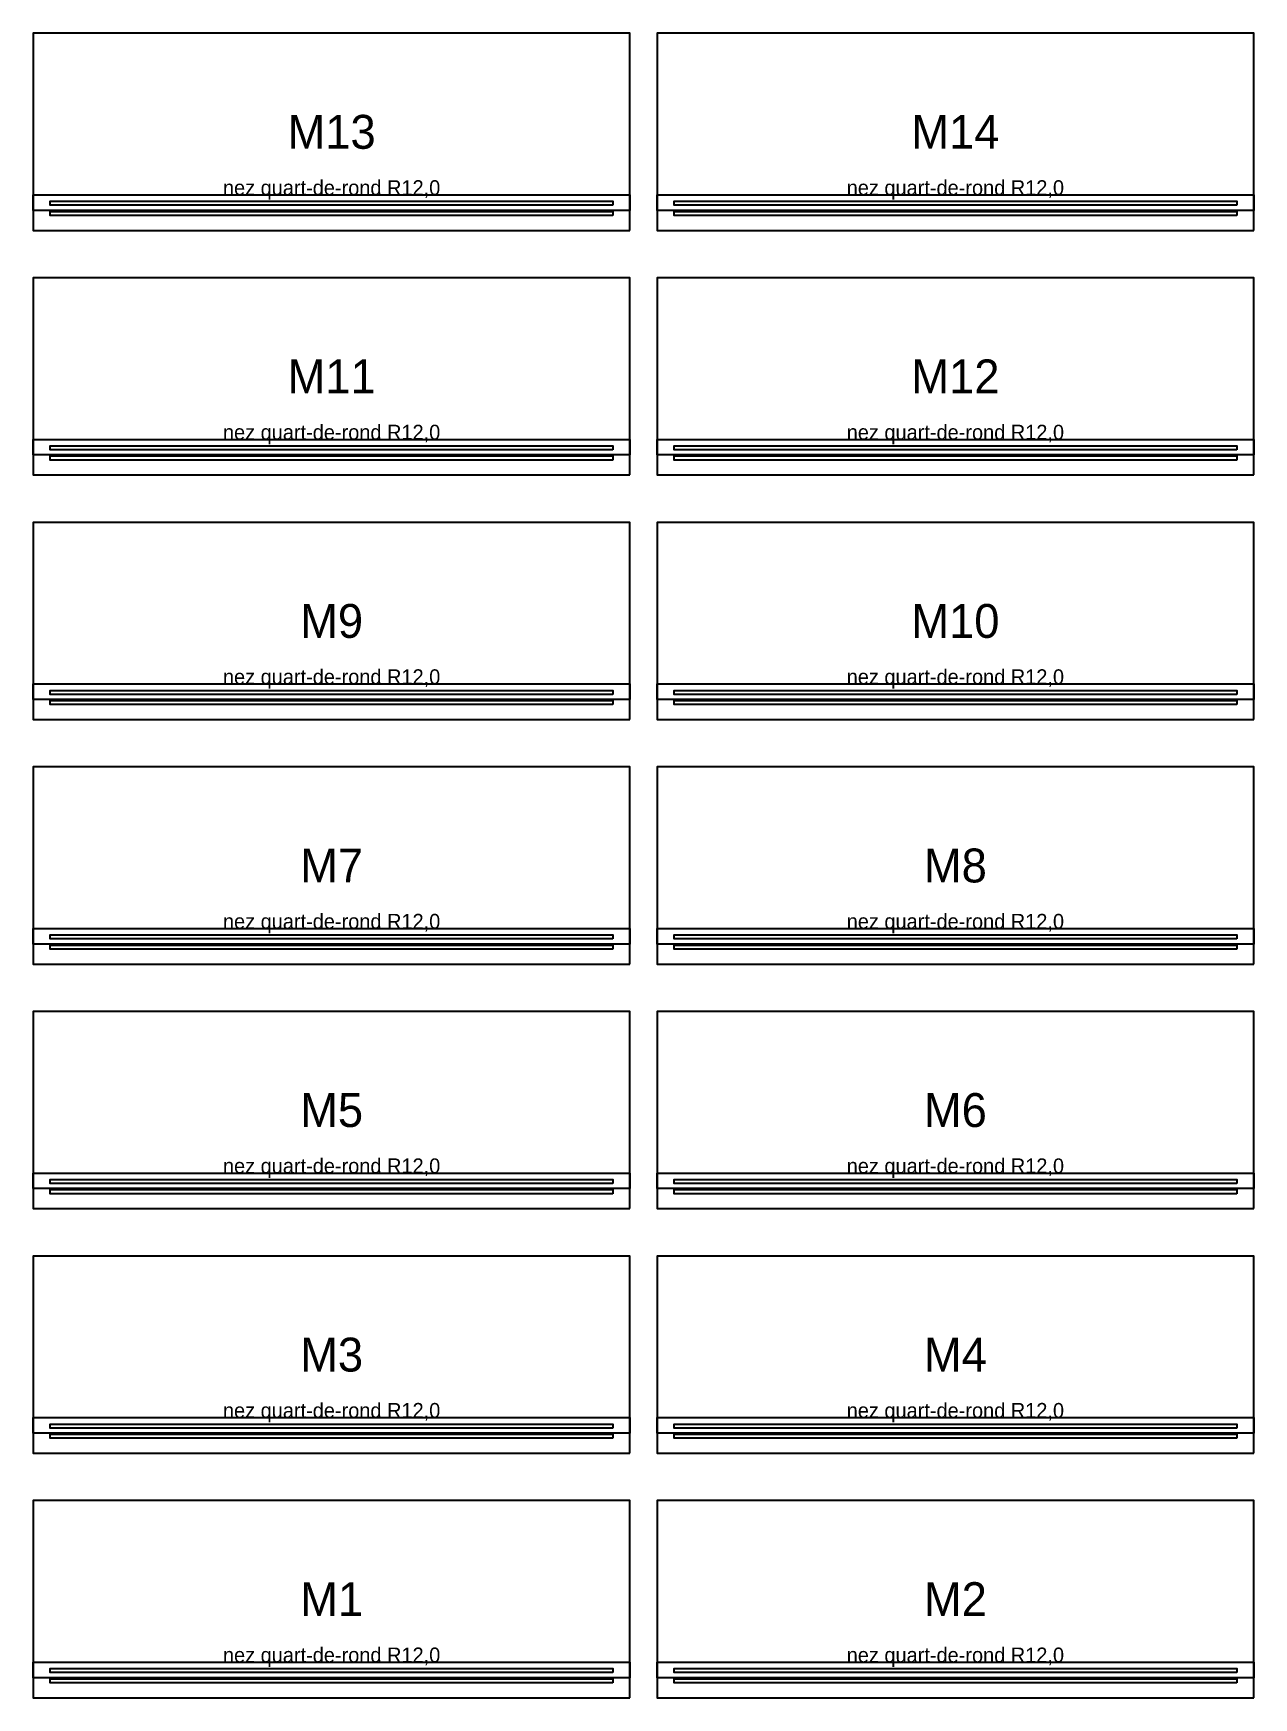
# Model space of a CAD drawing. Header units: millimetres. Extents: x 0 to 1800, y 0 to 2455.
import ezdxf
from ezdxf.enums import TextEntityAlignment as Align

# ---------------------------------------------------------------- set-up
doc = ezdxf.new("R2010")
doc.units = ezdxf.units.MM
for name, color, linetype in [('DECOUPE', 7, 'CONTINUOUS'), ('EMBREVEMENT', 140, 'CONTINUOUS'), ('RAINURE', 210, 'CONTINUOUS'), ('TEXTE', 3, 'CONTINUOUS')]:
    doc.layers.add(name, color=color, linetype=linetype)

msp = doc.modelspace()

# ---------------------------------------------------------------- linework, layer by layer
at = {"layer": 'DECOUPE'}
for points in [[(880, 2164.286), (880, 2455), (0, 2455), (0, 2164.286)], [(1800, 2164.286), (1800, 2425), (1800, 2455), (920, 2455), (920, 2425), (920, 2164.286)], [(880, 1803.571), (880, 2094.286), (0, 2094.286), (0, 1803.571)], [(1800, 1803.571), (1800, 2094.286), (920, 2094.286), (920, 1803.571)], [(880, 1442.857), (880, 1733.571), (0, 1733.571), (0, 1442.857)], [(1800, 1442.857), (1800, 1733.571), (920, 1733.571), (920, 1442.857)], [(880, 1082.143), (880, 1372.857), (0, 1372.857), (0, 1082.143)], [(1800, 1082.143), (1800, 1372.857), (920, 1372.857), (920, 1082.143)], [(880, 721.429), (880, 1012.143), (0, 1012.143), (0, 721.429)], [(1800, 721.429), (1800, 1012.143), (920, 1012.143), (920, 721.429)], [(880, 360.714), (880, 651.429), (0, 651.429), (0, 360.714)], [(1800, 360.714), (1800, 651.429), (920, 651.429), (920, 360.714)], [(880, 0), (880, 290.714), (0, 290.714), (0, 0)], [(1800, 0), (1800, 290.714), (920, 290.714), (920, 0)]]:
    msp.add_lwpolyline(points, close=True, dxfattribs=at)
at = {"layer": 'EMBREVEMENT'}
for points in [[(880, 2193.786), (0, 2193.786), (0, 2216.786), (880, 2216.786)], [(1800, 2193.786), (920, 2193.786), (920, 2216.786), (1800, 2216.786)], [(880, 1833.071), (0, 1833.071), (0, 1856.071), (880, 1856.071)], [(1800, 1833.071), (920, 1833.071), (920, 1856.071), (1800, 1856.071)], [(880, 1472.357), (0, 1472.357), (0, 1495.357), (880, 1495.357)], [(1800, 1472.357), (920, 1472.357), (920, 1495.357), (1800, 1495.357)], [(880, 1111.643), (0, 1111.643), (0, 1134.643), (880, 1134.643)], [(1800, 1111.643), (920, 1111.643), (920, 1134.643), (1800, 1134.643)], [(880, 750.929), (0, 750.929), (0, 773.929), (880, 773.929)], [(1800, 750.929), (920, 750.929), (920, 773.929), (1800, 773.929)], [(880, 390.214), (0, 390.214), (0, 413.214), (880, 413.214)], [(1800, 390.214), (920, 390.214), (920, 413.214), (1800, 413.214)], [(880, 29.5), (0, 29.5), (0, 52.5), (880, 52.5)], [(1800, 29.5), (920, 29.5), (920, 52.5), (1800, 52.5)]]:
    msp.add_lwpolyline(points, close=True, dxfattribs=at)
at = {"layer": 'RAINURE'}
for points in [[(855, 2201.286), (25, 2201.286), (25, 2207.286), (855, 2207.286)], [(855, 2186.286), (25, 2186.286), (25, 2192.286), (855, 2192.286)], [(1775, 2201.286), (945, 2201.286), (945, 2207.286), (1775, 2207.286)], [(1775, 2186.286), (945, 2186.286), (945, 2192.286), (1775, 2192.286)], [(855, 1840.571), (25, 1840.571), (25, 1846.571), (855, 1846.571)], [(1775, 1840.571), (945, 1840.571), (945, 1846.571), (1775, 1846.571)], [(855, 1825.571), (25, 1825.571), (25, 1831.571), (855, 1831.571)], [(1775, 1825.571), (945, 1825.571), (945, 1831.571), (1775, 1831.571)], [(855, 1479.857), (25, 1479.857), (25, 1485.857), (855, 1485.857)], [(1775, 1479.857), (945, 1479.857), (945, 1485.857), (1775, 1485.857)], [(855, 1464.857), (25, 1464.857), (25, 1470.857), (855, 1470.857)], [(1775, 1464.857), (945, 1464.857), (945, 1470.857), (1775, 1470.857)], [(855, 1119.143), (25, 1119.143), (25, 1125.143), (855, 1125.143)], [(855, 1104.143), (25, 1104.143), (25, 1110.143), (855, 1110.143)], [(1775, 1119.143), (945, 1119.143), (945, 1125.143), (1775, 1125.143)], [(1775, 1104.143), (945, 1104.143), (945, 1110.143), (1775, 1110.143)], [(855, 758.429), (25, 758.429), (25, 764.429), (855, 764.429)], [(1775, 758.429), (945, 758.429), (945, 764.429), (1775, 764.429)], [(855, 743.429), (25, 743.429), (25, 749.429), (855, 749.429)], [(1775, 743.429), (945, 743.429), (945, 749.429), (1775, 749.429)], [(855, 397.714), (25, 397.714), (25, 403.714), (855, 403.714)], [(1775, 397.714), (945, 397.714), (945, 403.714), (1775, 403.714)], [(855, 382.714), (25, 382.714), (25, 388.714), (855, 388.714)], [(1775, 382.714), (945, 382.714), (945, 388.714), (1775, 388.714)], [(855, 37), (25, 37), (25, 43), (855, 43)], [(855, 22), (25, 22), (25, 28), (855, 28)], [(1775, 37), (945, 37), (945, 43), (1775, 43)], [(1775, 22), (945, 22), (945, 28), (1775, 28)]]:
    msp.add_lwpolyline(points, close=True, dxfattribs=at)

# ---------------------------------------------------------------- texts
at = {"layer": 'TEXTE'}
for s, height, p in [('M13', 50, (440, 2309.643)), ('M14', 50, (1360, 2309.643)), ('nez quart-de-rond R12,0', 22, (440, 2227.286)), ('nez quart-de-rond R12,0', 22, (1360, 2227.286)), ('M11', 50, (440, 1948.929)), ('M12', 50, (1360, 1948.929)), ('nez quart-de-rond R12,0', 22, (440, 1866.571)), ('nez quart-de-rond R12,0', 22, (1360, 1866.571)), ('M9', 50, (440, 1588.214)), ('M10', 50, (1360, 1588.214)), ('nez quart-de-rond R12,0', 22, (440, 1505.857)), ('nez quart-de-rond R12,0', 22, (1360, 1505.857)), ('M7', 50, (440, 1227.5)), ('M8', 50, (1360, 1227.5)), ('nez quart-de-rond R12,0', 22, (440, 1145.143)), ('nez quart-de-rond R12,0', 22, (1360, 1145.143)), ('M5', 50, (440, 866.786)), ('M6', 50, (1360, 866.786)), ('nez quart-de-rond R12,0', 22, (440, 784.429)), ('nez quart-de-rond R12,0', 22, (1360, 784.429)), ('M3', 50, (440, 506.071)), ('M4', 50, (1360, 506.071)), ('nez quart-de-rond R12,0', 22, (440, 423.714)), ('nez quart-de-rond R12,0', 22, (1360, 423.714)), ('M1', 50, (440, 145.357)), ('M2', 50, (1360, 145.357)), ('nez quart-de-rond R12,0', 22, (440, 63)), ('nez quart-de-rond R12,0', 22, (1360, 63))]:
    msp.add_text(s, height=height, dxfattribs=at).set_placement(p, align=Align.MIDDLE_CENTER)

doc.saveas('drawing.dxf')
